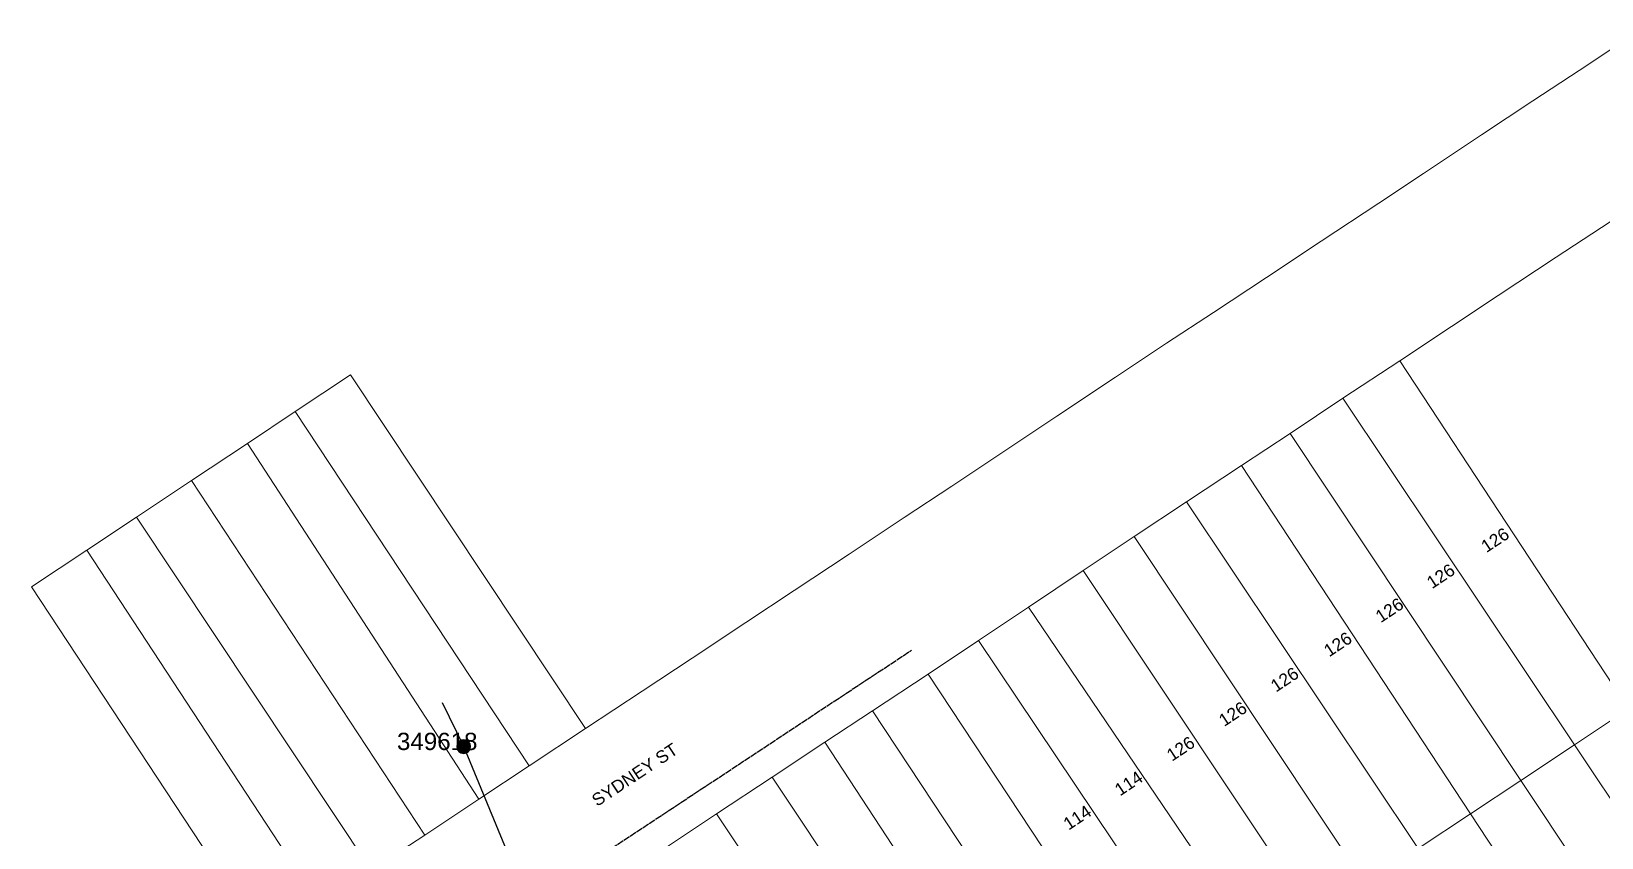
# Model space of a CAD drawing. Header units: metres. Extents: x 301970 to 303550, y 6271876 to 6273079.
# Drawn here: x 302163.9 to 302391, y 6272834.7 to 6272951.2 of the extents above; entities that cross this region are included whole.
import ezdxf
from ezdxf.enums import TextEntityAlignment as Align

# ---------------------------------------------------------------- set-up
doc = ezdxf.new("R2010")
doc.units = ezdxf.units.M
doc.linetypes.add('Cable Exist OH', pattern=[1, 1, 0])
doc.layers.add('Cadastre Land Parcels_SP_EXT', color=7, linetype='Continuous', lineweight=5, transparency=0.7)
doc.layers.add('Cadastre Roads_SP_EXT', color=7, linetype='Continuous', lineweight=5, transparency=0.7)
for name, color, linetype in [('Mains_LV_EXT', 7, 'Continuous'), ('Services_SP_EXT', 7, 'Continuous'), ('SupportsOH_SP_TR_HV_LV_SL_EXT', 7, 'Continuous')]:
    doc.layers.add(name, color=color, linetype=linetype)
doc.styles.add('POLE_LABEL', font='arial.ttf')
doc.styles.get("Standard").update_dxf_attribs({"font": 'arial.ttf'})

# ---------------------------------------------------------------- blocks, each defined once
blk = doc.blocks.new('POLE_EXT')
blk.add_hatch(color=256).paths.add_polyline_path([(-1, 0, 1), (1, 0, 1)])
blk.add_lwpolyline([(-1, 0, 1), (1, 0, 1)], format="xyb", close=True)
for tag, height, flags, p in [('pNumber', 2.5, 8, (-17.84, 2.07)), ('OWNED_BY', 0.2, 9, (1.35, -0.4)), ('SPECIAL_USE', 0.2, 9, (1.35, -0.8)), ('STATE', 0.2, 9, (1.35, -1)), ('cLV', 0.2, 9, (1.35, -1.4)), ('hDepth', 0.2, 9, (1.35, -1.6)), ('hDia', 0.2, 9, (1.35, -1.8)), ('cHV', 0.2, 9, (1.35, -2)), ('PARENT', 0.2, 9, (1.35, -0.6)), ('USAGE', 0.2, 9, (1.35, -1.2)), ('LBRACKET', 0.2, 9, (1.35, -2.2)), ('cLinedev', 0.2, 9, (1.35, -3.4)), ('pExisting', 0.2, 9, (1.35, -3.8)), ('pFooting', 0.2, 9, (1.35, -4.4)), ('pNew', 0.2, 9, (1.35, -4.6)), ('LExisting', 0.2, 9, (1.35, -2.4)), ('LANTNUMBER', 0.2, 9, (1.35, -2.6)), ('LOther', 0.2, 9, (1.35, -2.8)), ('LRemove', 0.2, 9, (1.35, -3)), ('LEGEND', 0.2, 9, (1.35, -3.2)), ('LOCATION', 0.2, 9, (1.35, -3.6)), ('PFNUMBER', 0.2, 9, (1.35, -4)), ('NEWPFNUMBER', 0.2, 9, (1.35, -4.2)), ('pRelocate', 0.2, 9, (1.35, -5)), ('pRemove', 0.2, 9, (1.35, -5.2)), ('pReplace', 0.2, 9, (1.35, -5.4)), ('pStay', 0.2, 9, (1.35, -5.6)), ('pType', 0.2, 9, (1.35, -5.8)), ('cspan', 0.2, 9, (1.35, -6)), ('STREETNAME', 0.2, 9, (1.35, -6.2)), ('SUBURB', 0.2, 9, (1.35, -6.4)), ('NOTES', 0.2, 9, (1.35, -6.6)), ('MAINTAINED_BY', 0.2, 9, (1.36, -6.81)), ('OPERATED_BY', 0.2, 9, (1.36, -7.01))]:
    blk.add_attdef(tag, text='', height=height, dxfattribs=dict(flags=flags)).set_placement(p, align=Align.MIDDLE_LEFT)
at = {"style": 'POLE_LABEL'}
for tag, height, flags, p in [('ASSET_NUM', 2.5, 8, (2, 2)), ('STRUCTURE_PLANT_NUMBER', 0.2, 9, (1.35, 0.03)), ('STREET_CODE', 0.2, 9, (1.35, -0.2))]:
    blk.add_attdef(tag, text='', height=height, dxfattribs=dict(at, flags=flags)).set_placement(p, align=Align.MIDDLE_LEFT)
at = {"flags": 1}
blk.add_attdef('Z', (1.35, -7.33), '', height=0.2, dxfattribs=at)

msp = doc.modelspace()

# ---------------------------------------------------------------- linework, layer by layer
at = {"layer": 'Cadastre Land Parcels_SP_EXT', "linetype": 'Continuous'}
for points in [[(302394.89, 6272853.29), (302361.81, 6272903.62), (302353.57, 6272898.19), (302387.06, 6272848.09), (302394.89, 6272853.29)], [(302244.03, 6272850.46), (302210.02, 6272901.59), (302202.05, 6272896.29), (302235.88, 6272845.03), (302244.03, 6272850.46)], [(302387.06, 6272848.09), (302353.57, 6272898.19), (302345.94, 6272893.11), (302379.32, 6272842.95), (302387.06, 6272848.09)], [(302235.88, 6272845.03), (302202.05, 6272896.29), (302195.12, 6272891.68), (302228.6, 6272840.22), (302235.88, 6272845.03)], [(302379.32, 6272842.95), (302345.94, 6272893.11), (302338.89, 6272888.48), (302372.04, 6272838.12), (302379.32, 6272842.95)], [(302228.6, 6272840.22), (302195.12, 6272891.68), (302187.01, 6272886.29), (302220.76, 6272835.03), (302228.6, 6272840.22)], [(302364.47, 6272833.1), (302372.04, 6272838.12), (302338.89, 6272888.48), (302330.93, 6272883.21), (302364.47, 6272833.1)], [(302220.76, 6272835.03), (302187.01, 6272886.29), (302179.08, 6272881.02), (302213.04, 6272829.97), (302220.76, 6272835.03)], [(302356.79, 6272828), (302364.47, 6272833.1), (302330.93, 6272883.21), (302323.37, 6272878.22), (302356.79, 6272828)], [(302213.04, 6272829.97), (302179.08, 6272881.02), (302171.87, 6272876.23), (302205.5, 6272824.99), (302213.04, 6272829.97)], [(302356.79, 6272828), (302323.37, 6272878.22), (302316, 6272873.28), (302349.41, 6272823.1), (302356.79, 6272828)], [(302205.5, 6272824.99), (302171.87, 6272876.23), (302163.88, 6272870.92), (302197.65, 6272819.71), (302205.5, 6272824.99)], [(302341.9, 6272818.12), (302349.41, 6272823.1), (302316, 6272873.28), (302308.1, 6272868), (302341.9, 6272818.12)], [(302341.9, 6272818.12), (302308.1, 6272868), (302300.89, 6272863.18), (302334.41, 6272813.15), (302341.9, 6272818.12)], [(302334.41, 6272813.15), (302300.89, 6272863.18), (302293.57, 6272858.28), (302326.75, 6272808.06), (302334.41, 6272813.15)], [(302326.75, 6272808.06), (302293.57, 6272858.28), (302285.51, 6272852.98), (302318.73, 6272802.74), (302326.75, 6272808.06)], [(302318.73, 6272802.74), (302285.51, 6272852.98), (302278.64, 6272848.47), (302311.67, 6272798.06), (302318.73, 6272802.74)], [(302428.26, 6272802.53), (302394.89, 6272853.29), (302387.06, 6272848.09), (302420.83, 6272797.59), (302428.26, 6272802.53)], [(302311.67, 6272798.06), (302278.64, 6272848.47), (302271.02, 6272843.4), (302304.43, 6272793.25), (302311.67, 6272798.06)], [(302420.83, 6272797.59), (302387.06, 6272848.09), (302379.32, 6272842.95), (302412.98, 6272792.36), (302420.83, 6272797.59)], [(302304.43, 6272793.25), (302271.02, 6272843.4), (302262.99, 6272838.1), (302296.42, 6272787.93), (302304.43, 6272793.25)], [(302412.98, 6272792.36), (302379.32, 6272842.95), (302372.04, 6272838.12), (302405.45, 6272787.35), (302412.98, 6272792.36)], [(302296.42, 6272787.93), (302262.99, 6272838.1), (302255.76, 6272833.3), (302288.79, 6272782.87), (302296.42, 6272787.93)], [(302405.45, 6272787.35), (302372.04, 6272838.12), (302364.47, 6272833.1), (302398.26, 6272782.61), (302405.45, 6272787.35)]]:
    msp.add_lwpolyline(points, close=True, dxfattribs=at)
at = {"layer": 'Cadastre Roads_SP_EXT', "linetype": 'Continuous'}
for points in [[(302396.18, 6272951.25), (302389.14, 6272946.52), (302381.04, 6272941.22), (302373.6, 6272936.29), (302365.23, 6272930.71), (302358.77, 6272926.43), (302350.43, 6272920.94), (302342.5, 6272915.68), (302334.84, 6272910.58), (302328.07, 6272906.15), (302320.68, 6272901.27), (302312.18, 6272895.6), (302304.54, 6272890.51), (302297, 6272885.5), (302290.13, 6272880.94), (302282.16, 6272875.65), (302274.22, 6272870.42), (302267.19, 6272865.75), (302259.44, 6272860.62), (302252.2, 6272855.84), (302244.03, 6272850.46), (302235.88, 6272845.03), (302228.6, 6272840.22), (302220.76, 6272835.03), (302213.04, 6272829.97)], [(302255.76, 6272833.3), (302262.99, 6272838.1), (302271.02, 6272843.4), (302278.64, 6272848.47), (302285.51, 6272852.98), (302293.57, 6272858.28), (302300.89, 6272863.18), (302308.1, 6272868), (302316, 6272873.28), (302323.37, 6272878.22), (302330.93, 6272883.21), (302338.89, 6272888.48), (302345.94, 6272893.11), (302353.57, 6272898.19), (302361.81, 6272903.62), (302369.28, 6272908.56), (302376.05, 6272913.05), (302384.42, 6272918.58), (302392.22, 6272923.73)]]:
    msp.add_lwpolyline(points, dxfattribs=at)
at = {"layer": 'Mains_LV_EXT', "linetype": 'Cable Exist OH'}
msp.add_lwpolyline([(302235.8, 6272825.19), (302291.19, 6272861.78)], dxfattribs=at)
at = {"layer": 'Services_SP_EXT'}
msp.add_lwpolyline([(302235.8, 6272825.19), (302226.4, 6272847.83), (302223.32, 6272854.14)], dxfattribs=at)

# ---------------------------------------------------------------- block references
at = {"layer": 'SupportsOH_SP_TR_HV_LV_SL_EXT'}
ref = msp.add_blockref('POLE_EXT', (302226.4, 6272847.83), dxfattribs=at)
ref.add_attrib('ASSET_NUM', '349618', dxfattribs={"layer": '0', "height": 2.5, "style": 'POLE_LABEL'}).set_placement((302228.4, 6272848.58), align=Align.MIDDLE_RIGHT)

# ---------------------------------------------------------------- texts
at = {"layer": 'Cadastre Land Parcels_SP_EXT'}
for s, rotation, p in [('126', 33.4786, (302374.33, 6272875.8)), ('126', 33.4786, (302366.47, 6272870.58)), ('126', 33.4781, (302359.05, 6272865.66)), ('126', 33.4789, (302351.58, 6272860.72)), ('126', 33.4781, (302343.89, 6272855.63)), ('126', 33.4786, (302336.39, 6272850.65)), ('126', 33.4779, (302328.85, 6272845.63)), ('114', 33.4796, (302321.33, 6272840.61)), ('114', 33.477, (302313.9, 6272835.67))]:
    msp.add_text(s, height=1.8, rotation=rotation, dxfattribs=at).set_placement(p)
at = {"layer": 'Cadastre Roads_SP_EXT'}
msp.add_text('SYDNEY ST', height=1.8, rotation=33.4783, dxfattribs=at).set_placement((302245.7, 6272839.09))

doc.saveas('drawing.dxf')
